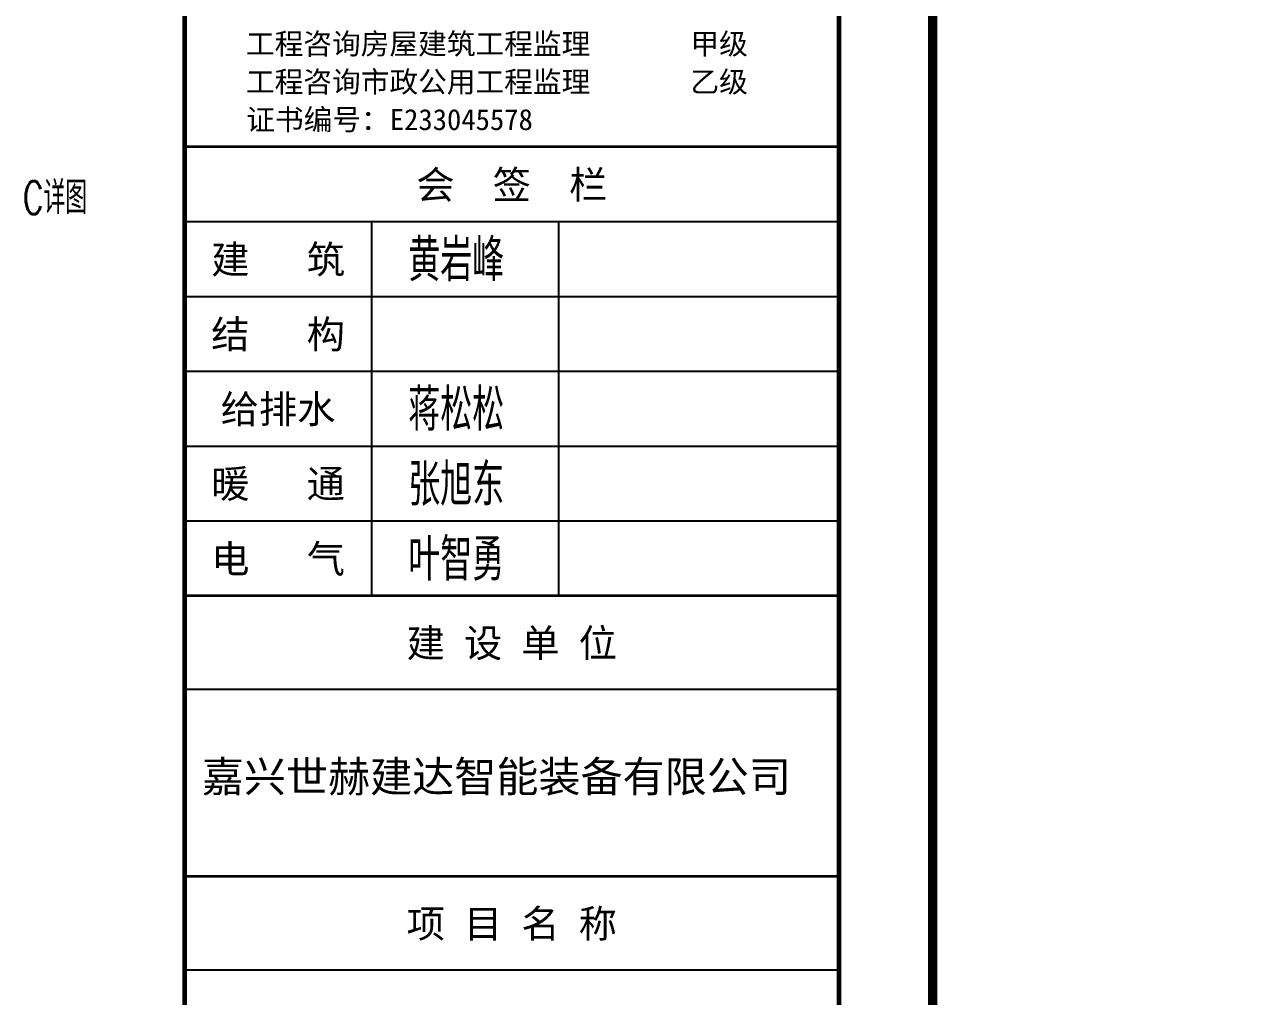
# Model space of a CAD drawing. Extents: x -160106 to 966792, y -663931 to 1550022.
# Drawn here: x -88433.7 to -88172.6, y -138863.8 to -138656 of the extents above; entities that cross this region are included whole.
import ezdxf
from ezdxf.enums import TextEntityAlignment as Align

# ---------------------------------------------------------------- set-up
doc = ezdxf.new("R2010")
doc.units = 0
for name, color, linetype in [('!ZN1-文字-7', 7, 'Continuous'), ('0-cxFrame', 155, 'Continuous'), ('qianming', 155, 'Continuous')]:
    doc.layers.add(name, color=color, linetype=linetype)
doc.layers.add('0-cxText', color=131, linetype='Continuous', lineweight=25)
doc.styles.add('BZHZ', font='bzxw', dxfattribs={"width": 0.8, "bigfont": 'bzhz'})
doc.styles.add('cx_biaoti', font='')
doc.styles.add('cx_tuming', font='simhei.ttf')
doc.styles.add('cx_tuqian1', font='')
doc.styles.add('ZNTextStyle', font='ROMANS.shx', dxfattribs={"width": 0.7, "bigfont": 'CHINESE.shx'})
doc.styles.add('黑体', font='simhei.ttf', dxfattribs={"height": 12})
doc.styles.get('cx_biaoti').set_extended_font_data('SimSun')
doc.styles.get('cx_tuqian1').set_extended_font_data('SimSun')

# ---------------------------------------------------------------- blocks, each defined once
blk = doc.blocks.new('zjcx_lan_huiqian(Dragon)')
for p, q in [((-7000, -800), (0, -800)), ((-5000, -800), (-5000, -4800)), ((-3000, -800), (-3000, -4800)), ((-7000, -1600), (0, -1600)), ((-7000, -2400), (0, -2400)), ((-7000, -3200), (0, -3200)), ((-7000, -4000), (0, -4000))]:
    blk.add_line(p, q)
at = {"const_width": 30}
blk.add_lwpolyline([(-7000, 0), (0, 0)], dxfattribs=at)
blk.add_lwpolyline([(-7000, 0), (0, 0), (0, -4800), (-7000, -4800)], close=True, dxfattribs=at)
at = {"style": 'cx_biaoti'}
for s, p in [('会  签  栏', (-3500, -400)), ('建   筑', (-6000, -1200)), ('结   构', (-6000, -2000)), ('给排水', (-6000, -2800)), ('暖   通', (-6000, -3600)), ('电   气', (-6000, -4400))]:
    blk.add_text(s, height=300, dxfattribs=at).set_placement(p, align=Align.MIDDLE)
blk = doc.blocks.new('T-汇签(Dragon)')
at = {"layer": '0-cxFrame'}
blk.add_blockref('zjcx_lan_huiqian(Dragon)', (0, 0), dxfattribs=at)
at = {"layer": 'qianming', "style": 'BZHZ', "width": 0.8}
for s, p in [('黄岩峰', (-4094.3, -1189.1)), ('蒋松松', (-4094.3, -2789.1)), ('张旭东', (-4094.3, -3589.1)), ('叶智勇', (-4094.3, -4389.1))]:
    blk.add_text(s, height=450, dxfattribs=at).set_placement(p, align=Align.MIDDLE)
blk = doc.blocks.new('zjcx_TT(Dragon)')
at = {"layer": '0-cxFrame', "const_width": 30}
blk.add_lwpolyline([(-7000, -10200.2), (0, -10200.2), (0, 0), (-7000, 0)], close=True, dxfattribs=at)
at = {"color": 7, "style": 'cx_biaoti'}
for s, p in [('工程咨询房屋建筑工程监理       甲级', (-6343.7, -9212.3)), ('工程咨询市政公用工程监理       乙级', (-6343.7, -9618.5)), ('证书编号：E233045578', (-6339.9, -10022.3))]:
    blk.add_text(s, height=225, dxfattribs=at).set_placement(p)
blk = doc.blocks.new('zjcx_lan_xiangmu(Dragon)')
for p, q in [((-7000, 8999.8), (0, 8999.8)), ((-7000, 5999.8), (0, 5999.8)), ((-7000, 2999.8), (0, 2999.8)), ((-5000, 1000), (-5000, 0))]:
    blk.add_line(p, q)
at = {"const_width": 30}
for points in [[(-7000, 9999.8), (0, 9999.8)], [(-7000, 6999.8), (0, 6999.8)], [(-7000, 6999.8), (0, 6999.8)], [(-7000, 3999.8), (0, 3999.8)], [(-7000, 3999.8), (0, 3999.8)], [(-7000, 999.8), (0, 999.8)], [(-7000, 0), (0, 0)]]:
    blk.add_lwpolyline(points, dxfattribs=at)
blk.add_lwpolyline([(-7000, 9999.8), (0, 9999.8), (0, 0), (-7000, 0)], close=True)
at = {"style": 'cx_biaoti'}
for s, p in [('建 设 单 位', (-3500, 9499.8)), ('项 目 名 称', (-3500, 6499.8)), ('子 项 名 称', (-3500, 3499.8)), ('工程编号', (-6012.7, 500))]:
    blk.add_text(s, height=300, dxfattribs=at).set_placement(p, align=Align.MIDDLE)
blk = doc.blocks.new('T-项目(Dragon)')
blk.add_blockref('zjcx_lan_xiangmu(Dragon)', (0, 0))
at = {"color": 3, "style": 'cx_tuming'}
for s, height, p in [('嘉兴世赫建达智能装备有限公司', 330, (-6816.1, 7900.8)), ('年产500套智能装备建设项目 ', 350, (-6637.7, 4858.9))]:
    blk.add_text(s, height=height, dxfattribs=at).set_placement(p)
blk = doc.blocks.new('zjcx_T2(Dragon)')
at = {"layer": '0-cxFrame', "const_width": 50}
blk.add_lwpolyline([(-7000, 40000), (0, 40000), (0, 0), (-7000, 0)], close=True, dxfattribs=at)
at = {"layer": '0-cxFrame'}
for name, p in [('zjcx_TT(Dragon)', (0, 40000)), ('T-汇签(Dragon)', (0, 29800)), ('T-项目(Dragon)', (0, 15000.2))]:
    blk.add_blockref(name, p, dxfattribs=at)
blk = doc.blocks.new('TK22.A2 L(Dragon)')
at = {"layer": '0-cxFrame', "color": 7, "const_width": 0.5}
blk.add_lwpolyline([(0, 0), (-594, 0), (-594, 420), (0, 420)], close=True, dxfattribs=at)
at = {"layer": '0-cxFrame', "const_width": 0.5}
for points in [[(-80, 10), (-574, 10), (-574, 410), (-80, 410)], [(-10, 10), (-80, 10), (-80, 410), (-10, 410)]]:
    blk.add_lwpolyline(points, close=True, dxfattribs=at)
at = {"layer": '0-cxFrame', "xscale": 0.01, "yscale": 0.01, "zscale": 0.01}
blk.add_blockref('zjcx_T2(Dragon)', (-10, 10), dxfattribs=at)
at = {"style": '黑体', "flags": 4}
blk.add_attdef('图幅', text='', height=3.3, dxfattribs=at).set_placement((-40, 3), align=Align.RIGHT)
at = {"layer": '0-cxText', "flags": 4}
for tag, height, style, p in [('建设单位', 3.5, 'cx_tuming', (-45, 240)), ('项目名称', 3.5, 'cx_tuming', (-45, 210)), ('子项名称', 3.5, 'cx_tuming', (-45, 180)), ('工程编号', 3.3, 'cx_tuqian1', (-35, 165)), ('图名1', 3.5, 'cx_tuming', (-45, 87)), ('图名2', 3.5, 'cx_tuming', (-45, 79)), ('图名3', 3.5, 'cx_tuming', (-45, 71)), ('出图日期', 3.3, 'cx_tuqian1', (-39, 60)), ('专业', 3.3, 'cx_tuqian1', (-55, 52)), ('图号', 3.3, 'cx_tuqian1', (-55, 44)), ('版次', 3.3, 'cx_tuqian1', (-20, 44))]:
    blk.add_attdef(tag, text='', height=height, dxfattribs=dict(at, style=style)).set_placement(p, align=Align.MIDDLE)
at = {"layer": 'Defpoints', "color": 6, "flags": 4}
for tag, height, style, p in [('tufu', 3.3, '黑体', (-12, 12)), ('dwfname', 4, 'cx_tuqian1', (-80, 3))]:
    blk.add_attdef(tag, text='', height=height, dxfattribs=dict(at, style=style)).set_placement(p, align=Align.RIGHT)

msp = doc.modelspace()

# ---------------------------------------------------------------- block references
at = {"layer": '0-cxFrame'}
for p, xscale, yscale, zscale in [((-85863.4, -139298.12), 4, 4, 4), ((-88239.4, -139298.12), 2, 2, 2)]:
    msp.add_blockref('TK22.A2 L(Dragon)', p, dxfattribs=dict(at, xscale=xscale, yscale=yscale, zscale=zscale))

# ---------------------------------------------------------------- texts
at = {"layer": '!ZN1-文字-7', "ltscale": 20, "style": 'ZNTextStyle', "width": 0.7}
msp.add_text('C详图', height=7, dxfattribs=at).set_placement((-88433.98, -138693.02), align=Align.MIDDLE_LEFT)

doc.saveas('drawing.dxf')
